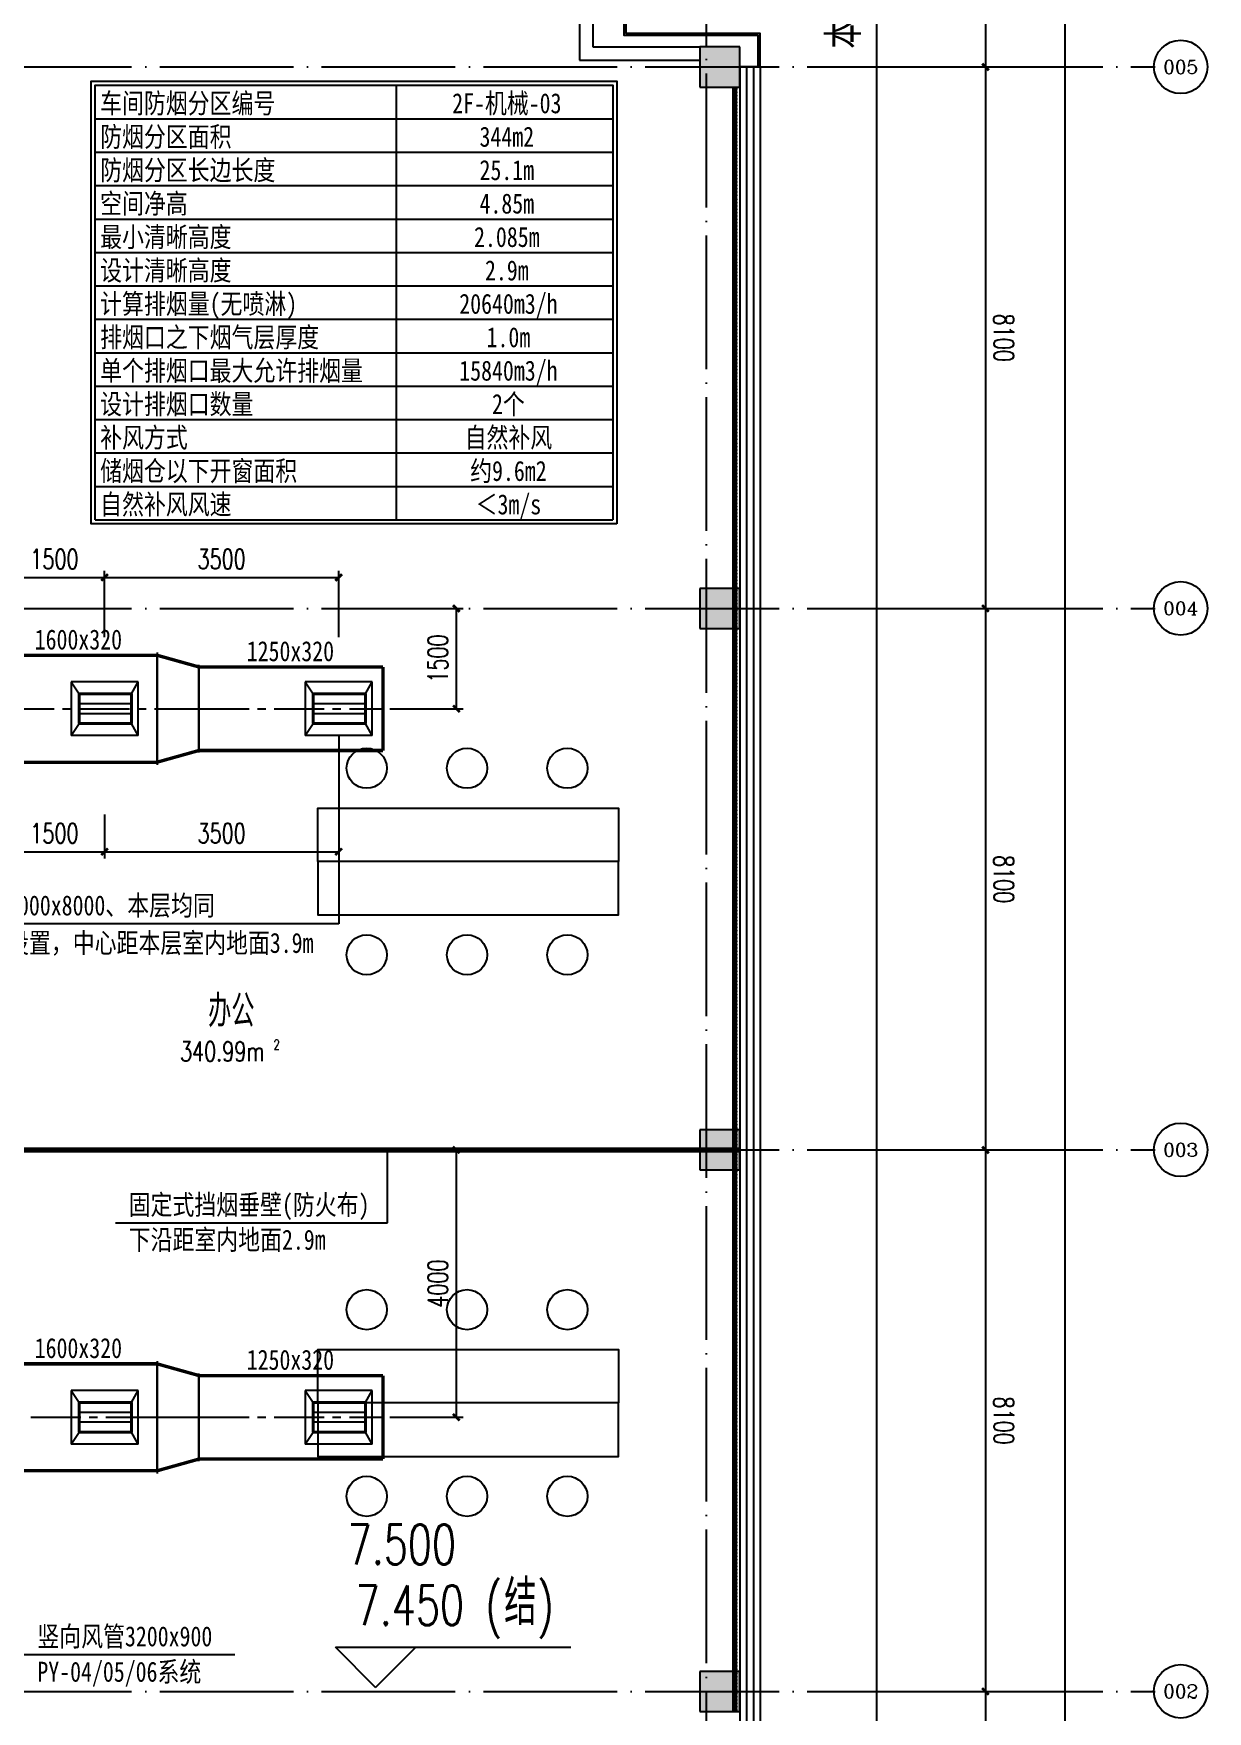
# Model space of a CAD drawing. Extents: x -555607 to 460190, y 498714 to 1664455.
# Drawn here: x -78916 to -61365, y 749620 to 774720 of the extents above; entities that cross this region are included whole.
import ezdxf
from ezdxf.enums import TextEntityAlignment as Align

# ---------------------------------------------------------------- set-up
doc = ezdxf.new("R2010")
doc.units = 0
doc.header["$LTSCALE"] = 1000
doc.header["$MEASUREMENT"] = 0
doc.linetypes.add('CENTER2', pattern=[1.125, 0.75, -0.125, 0.125, -0.125])
doc.linetypes.add('DOTE', pattern=[2.42, 2, -0.2, 0.02, -0.2])
doc.layers.get('Defpoints').update_dxf_attribs({"color": 210})
for name, color, linetype in [('A-AXIS-D', 1, 'Continuous'), ('A-AXIS-DOTE', 14, 'DOTE'), ('A-CURTAIN', 134, 'Continuous'), ('A-HRAIL', 250, 'Continuous'), ('A-WC', 223, 'Continuous'), ('AS-COLN', 6, 'Continuous'), ('AS-WALL', 40, 'Continuous'), ('CURTWALL', 4, 'Continuous'), ('DUCT-暖通风中心线', 5, 'CENTER2'), ('DUCT-暖通风法兰', 2, 'Continuous'), ('DUCT-暖通风管', 7, 'Continuous'), ('DUCT-暖通风管端线', 2, 'Continuous'), ('PUB_HATCH', 8, 'Continuous'), ('TH_DIM', 3, 'Continuous'), ('建-房间', 7, 'Continuous'), ('建-标高', 3, 'Continuous'), ('暖通', 7, 'Continuous')]:
    doc.layers.add(name, color=color, linetype=linetype)
doc.styles.add('-黑体', font='simhei.ttf', dxfattribs={"width": 0.8})
doc.styles.add('_TCH_AXIS', font='COMPLEX', dxfattribs={"bigfont": 'GBCBIG'})
doc.styles.add('_TCH_DIM_T3', font='SIMPLEX', dxfattribs={"width": 0.705882, "bigfont": 'GBCBIG'})
doc.styles.add('A-AREA', font='SIMPLEX', dxfattribs={"bigfont": 'GBCBIG'})
doc.styles.add('A-DIM_T3', font='SIMPLEX', dxfattribs={"width": 0.705882, "bigfont": 'GBCBIG'})
doc.styles.add('A-STANDARD', font='SIMPLEX', dxfattribs={"bigfont": 'GBCBIG'})
doc.styles.get("Standard").update_dxf_attribs({"font": 'gbenor.shx', "bigfont": 'gbcbig.shx'})
doc.styles.add('图框宋体', font='', dxfattribs={"width": 0.75})
doc.styles.get('图框宋体').set_extended_font_data('SimSun')
doc.linetypes.add('字母', pattern='A,12.7,-5.08,["挡烟垂壁",Standard,S=2.54,R=0,X=-2.54,Y=-1.27],-5.08', length=22.86)
doc.dimstyles.new('_TCH_ARCH&&100', dxfattribs={"dimtxt": 297.5, "dimasz": 100, "dimexe": 100, "dimexo": 100, "dimgap": 126.25, "dimtad": 1, "dimdec": 0, "dimzin": 0, "dimdsep": 46, "dimtxsty": '_TCH_DIM_T3', "dimblk": 'ARCHTICK', "dimcen": 0.09, "dimclrt": 7, "dimazin": 2, "dimtfac": 1, "dimtdec": 0, "dimtix": 1, "dimtmove": 2, "dimatfit": 3, "dimfxl": 100, "dimtolj": 1, "dimtzin": 0, "dimarcsym": 0})
doc.dimstyles.new('_TCH_ARCH&&150', dxfattribs={"dimtxt": 446.25, "dimasz": 150, "dimexe": 375, "dimexo": 450, "dimgap": 150, "dimtad": 1, "dimdec": 0, "dimzin": 0, "dimdsep": 46, "dimtxsty": '_TCH_DIM_T3', "dimblk": 'ARCHTICK', "dimcen": 0.09, "dimclrt": 7, "dimazin": 2, "dimtfac": 1, "dimtdec": 0, "dimtix": 1, "dimtmove": 2, "dimatfit": 3, "dimfxl": 1, "dimtolj": 1, "dimtzin": 0, "dimarcsym": 0})
doc.dimstyles.new('A-DIM&&100', dxfattribs={"dimtxt": 297.5, "dimasz": 100, "dimexe": 100, "dimexo": 100, "dimgap": 126.25, "dimtad": 1, "dimdec": 0, "dimzin": 0, "dimdsep": 46, "dimtxsty": 'A-DIM_T3', "dimblk": 'ARCHTICK', "dimcen": 0.09, "dimclrt": 7, "dimazin": 2, "dimtfac": 1, "dimtdec": 0, "dimtix": 1, "dimtmove": 2, "dimatfit": 3, "dimfxl": 1, "dimtolj": 1, "dimtzin": 0, "dimarcsym": 0})

# ---------------------------------------------------------------- blocks, each defined once
blk = doc.blocks.new('G$CD2F2ECAD')
at = {"layer": 'A-WC', "color": 250}
for points in [[(0, 0), (0, 800), (4500, 800), (4500, 0)], [(0, 0), (0, -800), (4500, -800), (4500, 0)]]:
    blk.add_lwpolyline(points, close=True, dxfattribs=at)
for centre in [(733, 1396), (2233, 1396), (3733, 1396), (733, -1396), (2233, -1396), (3733, -1396)]:
    blk.add_circle(centre, 300, dxfattribs=at)
blk = doc.blocks.new('_ArchTick')
at = {"color": 0, "linetype": 'ByBlock', "const_width": 0.4}
blk.add_lwpolyline([(-0.5, -0.5), (0.5, 0.5)], dxfattribs=at)
blk = doc.blocks.new('*D168')
at = {"layer": 'A-AXIS-D', "color": 0, "lineweight": -2, "transparency": 16777216}
for p, q in [((-65371, 832520), (-63395, 832520)), ((-63495, 832520), (-63495, 741120)), ((-65371, 741120), (-63395, 741120))]:
    blk.add_line(p, q, dxfattribs=at)
at = {"layer": 'Defpoints', "color": 0, "transparency": 16777216}
for p in [(-65471, 832520), (-65471, 741120), (-63495, 741120)]:
    blk.add_point(p, dxfattribs=at)
at = {"layer": 'A-AXIS-D', "color": 0, "lineweight": -2, "transparency": 16777216, "xscale": 100, "yscale": 100, "zscale": 100}
for p, rotation in [((-63495, 832520), 90), ((-63495, 741120), 270)]:
    blk.add_blockref('_ArchTick', p, dxfattribs=dict(at, rotation=rotation))
at = {"layer": 'A-AXIS-D', "color": 7, "transparency": 16777216, "insert": (-63220, 786820), "char_height": 297.5, "attachment_point": 5, "rotation": 270, "style": '_TCH_DIM_T3'}
blk.add_mtext('\\A1;91400', dxfattribs=at)
blk = doc.blocks.new('*D194')
at = {"layer": 'A-AXIS-D', "color": 0, "lineweight": -2, "transparency": 16777216}
for p, q in [((-65371, 778720), (-64584, 778720)), ((-64684, 778720), (-64684, 774220)), ((-65371, 774220), (-64584, 774220))]:
    blk.add_line(p, q, dxfattribs=at)
at = {"layer": 'Defpoints', "color": 0, "transparency": 16777216}
for p in [(-65471, 778720), (-65471, 774220), (-64684, 774220)]:
    blk.add_point(p, dxfattribs=at)
at = {"layer": 'A-AXIS-D', "color": 0, "lineweight": -2, "transparency": 16777216, "xscale": 100, "yscale": 100, "zscale": 100}
for p, rotation in [((-64684, 778720), 90), ((-64684, 774220), 270)]:
    blk.add_blockref('_ArchTick', p, dxfattribs=dict(at, rotation=rotation))
at = {"layer": 'A-AXIS-D', "color": 7, "transparency": 16777216, "insert": (-64409, 776470), "char_height": 297.5, "attachment_point": 5, "rotation": 270, "style": 'A-DIM_T3'}
blk.add_mtext('\\A1;4500', dxfattribs=at)
blk = doc.blocks.new('*D195')
at = {"layer": 'A-AXIS-D', "color": 0, "lineweight": -2, "transparency": 16777216}
for p, q in [((-65371, 774220), (-64584, 774220)), ((-64684, 774220), (-64684, 766120)), ((-65371, 766120), (-64584, 766120))]:
    blk.add_line(p, q, dxfattribs=at)
at = {"layer": 'Defpoints', "color": 0, "transparency": 16777216}
for p in [(-65471, 774220), (-65471, 766120), (-64684, 766120)]:
    blk.add_point(p, dxfattribs=at)
at = {"layer": 'A-AXIS-D', "color": 0, "lineweight": -2, "transparency": 16777216, "xscale": 100, "yscale": 100, "zscale": 100}
for p, rotation in [((-64684, 774220), 90), ((-64684, 766120), 270)]:
    blk.add_blockref('_ArchTick', p, dxfattribs=dict(at, rotation=rotation))
at = {"layer": 'A-AXIS-D', "color": 7, "transparency": 16777216, "insert": (-64409, 770170), "char_height": 297.5, "attachment_point": 5, "rotation": 270, "style": 'A-DIM_T3'}
blk.add_mtext('\\A1;8100', dxfattribs=at)
blk = doc.blocks.new('*D196')
at = {"layer": 'A-AXIS-D', "color": 0, "lineweight": -2, "transparency": 16777216}
for p, q in [((-65371, 766120), (-64584, 766120)), ((-64684, 766120), (-64684, 758020)), ((-65371, 758020), (-64584, 758020))]:
    blk.add_line(p, q, dxfattribs=at)
at = {"layer": 'Defpoints', "color": 0, "transparency": 16777216}
for p in [(-65471, 766120), (-65471, 758020), (-64684, 758020)]:
    blk.add_point(p, dxfattribs=at)
at = {"layer": 'A-AXIS-D', "color": 0, "lineweight": -2, "transparency": 16777216, "xscale": 100, "yscale": 100, "zscale": 100}
for p, rotation in [((-64684, 766120), 90), ((-64684, 758020), 270)]:
    blk.add_blockref('_ArchTick', p, dxfattribs=dict(at, rotation=rotation))
at = {"layer": 'A-AXIS-D', "color": 7, "transparency": 16777216, "insert": (-64409, 762070), "char_height": 297.5, "attachment_point": 5, "rotation": 270, "style": 'A-DIM_T3'}
blk.add_mtext('\\A1;8100', dxfattribs=at)
blk = doc.blocks.new('*D197')
at = {"layer": 'A-AXIS-D', "color": 0, "lineweight": -2, "transparency": 16777216}
for p, q in [((-65371, 758020), (-64584, 758020)), ((-64684, 758020), (-64684, 749920)), ((-65371, 749920), (-64584, 749920))]:
    blk.add_line(p, q, dxfattribs=at)
at = {"layer": 'Defpoints', "color": 0, "transparency": 16777216}
for p in [(-65471, 758020), (-65471, 749920), (-64684, 749920)]:
    blk.add_point(p, dxfattribs=at)
at = {"layer": 'A-AXIS-D', "color": 0, "lineweight": -2, "transparency": 16777216, "xscale": 100, "yscale": 100, "zscale": 100}
for p, rotation in [((-64684, 758020), 90), ((-64684, 749920), 270)]:
    blk.add_blockref('_ArchTick', p, dxfattribs=dict(at, rotation=rotation))
at = {"layer": 'A-AXIS-D', "color": 7, "transparency": 16777216, "insert": (-64409, 753970), "char_height": 297.5, "attachment_point": 5, "rotation": 270, "style": 'A-DIM_T3'}
blk.add_mtext('\\A1;8100', dxfattribs=at)
blk = doc.blocks.new('*D198')
at = {"layer": 'A-AXIS-D', "color": 0, "lineweight": -2, "transparency": 16777216}
for p, q in [((-65371, 749920), (-64584, 749920)), ((-64684, 749920), (-64684, 741820)), ((-65371, 741820), (-64584, 741820))]:
    blk.add_line(p, q, dxfattribs=at)
at = {"layer": 'Defpoints', "color": 0, "transparency": 16777216}
for p in [(-65471, 749920), (-65471, 741820), (-64684, 741820)]:
    blk.add_point(p, dxfattribs=at)
at = {"layer": 'A-AXIS-D', "color": 0, "lineweight": -2, "transparency": 16777216, "xscale": 100, "yscale": 100, "zscale": 100}
for p, rotation in [((-64684, 749920), 90), ((-64684, 741820), 270)]:
    blk.add_blockref('_ArchTick', p, dxfattribs=dict(at, rotation=rotation))
at = {"layer": 'A-AXIS-D', "color": 7, "transparency": 16777216, "insert": (-64409, 745870), "char_height": 297.5, "attachment_point": 5, "rotation": 270, "style": 'A-DIM_T3'}
blk.add_mtext('\\A1;8100', dxfattribs=at)
blk = doc.blocks.new('99平面图例外参$0$$LinePat$圆环')
for points in [[(0, 150), (300, 150)], [(0, 0), (300, 0)], [(0, -150), (300, -150)]]:
    blk.add_lwpolyline(points)
at = {"color": 0}
blk.add_circle((150, 0), 150, dxfattribs=at)
blk = doc.blocks.new('$风口$00000108')
for p, q in [((-250, 135), (-190, 75)), ((-250, -135), (-250, 135)), ((250, 135), (200, 75)), ((250, 135), (250, -135)), ((200, 25), (-190, 25)), ((-250, -135), (-190, -75)), ((200, -25), (-190, -25)), ((200, -75), (250, -135)), ((250, -135), (-250, -135))]:
    blk.add_line(p, q)
at = {"linetype": 'Continuous'}
blk.add_line((250, 135), (-250, 135), dxfattribs=at)
at = {"lineweight": 40}
for p, q in [((-190, 75), (200, 75)), ((-190, -75), (-190, 75)), ((200, 75), (200, -75)), ((-190, -75), (200, -75))]:
    blk.add_line(p, q, dxfattribs=at)
blk = doc.blocks.new('*D552')
at = {"layer": 'Defpoints', "color": 0, "transparency": 16777216}
for p in [(-77854, 766584), (-79354, 765588), (-77854, 765588)]:
    blk.add_point(p, dxfattribs=at)
at = {"layer": 'TH_DIM', "color": 0, "lineweight": -2, "transparency": 16777216}
for p, q in [((-79354, 765688), (-79354, 766684)), ((-79354, 766584), (-77854, 766584)), ((-77854, 765688), (-77854, 766684))]:
    blk.add_line(p, q, dxfattribs=at)
at = {"layer": 'TH_DIM', "color": 0, "lineweight": -2, "transparency": 16777216, "xscale": 100, "yscale": 100, "zscale": 100, "rotation": 180}
blk.add_blockref('_ArchTick', (-79354, 766584), dxfattribs=at)
at = {"layer": 'TH_DIM', "color": 0, "lineweight": -2, "transparency": 16777216, "xscale": 100, "yscale": 100, "zscale": 100}
blk.add_blockref('_ArchTick', (-77854, 766584), dxfattribs=at)
at = {"layer": 'TH_DIM', "color": 7, "transparency": 16777216, "insert": (-78604, 766859), "char_height": 297.5, "attachment_point": 5, "style": '_TCH_DIM_T3'}
blk.add_mtext('\\A1;1500', dxfattribs=at)
blk = doc.blocks.new('*D553')
at = {"layer": 'Defpoints', "color": 0, "transparency": 16777216}
for p in [(-74354, 766584), (-77854, 765588), (-74354, 765588)]:
    blk.add_point(p, dxfattribs=at)
at = {"layer": 'TH_DIM', "color": 0, "lineweight": -2, "transparency": 16777216}
for p, q in [((-77854, 765688), (-77854, 766684)), ((-77854, 766584), (-74354, 766584)), ((-74354, 765688), (-74354, 766684))]:
    blk.add_line(p, q, dxfattribs=at)
at = {"layer": 'TH_DIM', "color": 0, "lineweight": -2, "transparency": 16777216, "xscale": 100, "yscale": 100, "zscale": 100, "rotation": 180}
blk.add_blockref('_ArchTick', (-77854, 766584), dxfattribs=at)
at = {"layer": 'TH_DIM', "color": 0, "lineweight": -2, "transparency": 16777216, "xscale": 100, "yscale": 100, "zscale": 100}
blk.add_blockref('_ArchTick', (-74354, 766584), dxfattribs=at)
at = {"layer": 'TH_DIM', "color": 7, "transparency": 16777216, "insert": (-76104, 766859), "char_height": 297.5, "attachment_point": 5, "style": '_TCH_DIM_T3'}
blk.add_mtext('\\A1;3500', dxfattribs=at)
blk = doc.blocks.new('*D561')
at = {"layer": 'Defpoints', "color": 0, "transparency": 16777216}
for p in [(-73690, 758020), (-72595, 758020), (-73690, 754020)]:
    blk.add_point(p, dxfattribs=at)
at = {"layer": 'TH_DIM', "color": 0, "lineweight": -2, "transparency": 16777216}
for p, q in [((-73590, 758020), (-72495, 758020)), ((-72595, 754020), (-72595, 758020)), ((-73590, 754020), (-72495, 754020))]:
    blk.add_line(p, q, dxfattribs=at)
at = {"layer": 'TH_DIM', "color": 0, "lineweight": -2, "transparency": 16777216, "xscale": 100, "yscale": 100, "zscale": 100}
for p, rotation in [((-72595, 758020), 90), ((-72595, 754020), 270)]:
    blk.add_blockref('_ArchTick', p, dxfattribs=dict(at, rotation=rotation))
at = {"layer": 'TH_DIM', "color": 7, "transparency": 16777216, "insert": (-72870, 756020), "char_height": 297.5, "attachment_point": 5, "rotation": 90, "style": '_TCH_DIM_T3'}
blk.add_mtext('\\A1;4000', dxfattribs=at)
blk = doc.blocks.new('*D562')
at = {"layer": 'Defpoints', "color": 0, "transparency": 16777216}
for p in [(-79354, 763137), (-77854, 763137), (-77854, 762481)]:
    blk.add_point(p, dxfattribs=at)
at = {"layer": 'TH_DIM', "color": 0, "lineweight": -2, "transparency": 16777216}
for p, q in [((-79354, 763037), (-79354, 762381)), ((-77854, 763037), (-77854, 762381)), ((-79354, 762481), (-77854, 762481))]:
    blk.add_line(p, q, dxfattribs=at)
at = {"layer": 'TH_DIM', "color": 0, "lineweight": -2, "transparency": 16777216, "xscale": 100, "yscale": 100, "zscale": 100, "rotation": 180}
blk.add_blockref('_ArchTick', (-79354, 762481), dxfattribs=at)
at = {"layer": 'TH_DIM', "color": 0, "lineweight": -2, "transparency": 16777216, "xscale": 100, "yscale": 100, "zscale": 100}
blk.add_blockref('_ArchTick', (-77854, 762481), dxfattribs=at)
at = {"layer": 'TH_DIM', "color": 7, "transparency": 16777216, "insert": (-78604, 762756), "char_height": 297.5, "attachment_point": 5, "style": '_TCH_DIM_T3'}
blk.add_mtext('\\A1;1500', dxfattribs=at)
blk = doc.blocks.new('*D563')
at = {"layer": 'Defpoints', "color": 0, "transparency": 16777216}
for p in [(-77854, 763137), (-74354, 763137), (-74354, 762481)]:
    blk.add_point(p, dxfattribs=at)
at = {"layer": 'TH_DIM', "color": 0, "lineweight": -2, "transparency": 16777216}
for p, q in [((-77854, 763037), (-77854, 762381)), ((-74354, 763037), (-74354, 762381)), ((-77854, 762481), (-74354, 762481))]:
    blk.add_line(p, q, dxfattribs=at)
at = {"layer": 'TH_DIM', "color": 0, "lineweight": -2, "transparency": 16777216, "xscale": 100, "yscale": 100, "zscale": 100, "rotation": 180}
blk.add_blockref('_ArchTick', (-77854, 762481), dxfattribs=at)
at = {"layer": 'TH_DIM', "color": 0, "lineweight": -2, "transparency": 16777216, "xscale": 100, "yscale": 100, "zscale": 100}
blk.add_blockref('_ArchTick', (-74354, 762481), dxfattribs=at)
at = {"layer": 'TH_DIM', "color": 7, "transparency": 16777216, "insert": (-76104, 762756), "char_height": 297.5, "attachment_point": 5, "style": '_TCH_DIM_T3'}
blk.add_mtext('\\A1;3500', dxfattribs=at)
blk = doc.blocks.new('*D564')
at = {"layer": 'Defpoints', "color": 0, "transparency": 16777216}
for p in [(-73690, 766120), (-72595, 766120), (-73690, 764620)]:
    blk.add_point(p, dxfattribs=at)
at = {"layer": 'TH_DIM', "color": 0, "lineweight": -2, "transparency": 16777216}
for p, q in [((-73590, 766120), (-72495, 766120)), ((-72595, 764620), (-72595, 766120)), ((-73590, 764620), (-72495, 764620))]:
    blk.add_line(p, q, dxfattribs=at)
at = {"layer": 'TH_DIM', "color": 0, "lineweight": -2, "transparency": 16777216, "xscale": 100, "yscale": 100, "zscale": 100}
for p, rotation in [((-72595, 766120), 90), ((-72595, 764620), 270)]:
    blk.add_blockref('_ArchTick', p, dxfattribs=dict(at, rotation=rotation))
at = {"layer": 'TH_DIM', "color": 7, "transparency": 16777216, "insert": (-72870, 765370), "char_height": 297.5, "attachment_point": 5, "rotation": 90, "style": '_TCH_DIM_T3'}
blk.add_mtext('\\A1;1500', dxfattribs=at)
blk = doc.blocks.new('*D606')
at = {"layer": 'Defpoints', "color": 0, "transparency": 16777216}
for p in [(-68054, 818570), (-66307, 818570), (-68054, 741820)]:
    blk.add_point(p, dxfattribs=at)
at = {"layer": 'TH_DIM', "color": 0, "lineweight": -2, "transparency": 16777216}
for p, q in [((-67604, 818570), (-65932, 818570)), ((-66307, 741820), (-66307, 818570)), ((-67604, 741820), (-65932, 741820))]:
    blk.add_line(p, q, dxfattribs=at)
at = {"layer": 'TH_DIM', "color": 0, "lineweight": -2, "transparency": 16777216, "xscale": 150, "yscale": 150, "zscale": 150}
for p, rotation in [((-66307, 818570), 90), ((-66307, 741820), 270)]:
    blk.add_blockref('_ArchTick', p, dxfattribs=dict(at, rotation=rotation))
at = {"layer": 'TH_DIM', "color": 7, "transparency": 16777216, "insert": (-66755, 780195), "char_height": 446.25, "attachment_point": 5, "rotation": 90, "style": '图框宋体'}
blk.add_mtext('\\A1;本侧101轴至010轴储烟仓以下开窗(门)面积共计:9.6平方', dxfattribs=at)

msp = doc.modelspace()

# ---------------------------------------------------------------- hatches: boundary and pattern name
at = {"layer": 'PUB_HATCH'}
for points in [[(-68954.2, 773920), (-68354.2, 773920), (-68354.2, 774520), (-68954.2, 774520)], [(-68954.2, 765820), (-68354.2, 765820), (-68354.2, 766420), (-68954.2, 766420)], [(-68954.2, 757720), (-68354.2, 757720), (-68354.2, 758320), (-68954.2, 758320)], [(-68954.2, 749620), (-68354.2, 749620), (-68354.2, 750220), (-68954.2, 750220)]]:
    msp.add_hatch(color=256, dxfattribs=at).paths.add_polyline_path(points)

# ---------------------------------------------------------------- linework, layer by layer
at = {"layer": 'A-AXIS-D'}
for centre in [(-61764.9, 774221.1), (-61764.9, 766121.1), (-61764.9, 758021.1), (-61764.9, 749921.1)]:
    msp.add_circle(centre, 400, dxfattribs=at)
at = {"layer": 'A-AXIS-DOTE', "color": 250}
for p, q in [((-68854.2, 735820), (-68854.2, 841482.3)), ((-86710, 774220), (-62146.4, 774220)), ((-86710, 766120), (-62146.4, 766120)), ((-86710, 758020), (-62146.4, 758020)), ((-86710, 749920), (-62146.4, 749920))]:
    msp.add_line(p, q, dxfattribs=at)
at = {"layer": 'A-CURTAIN', "color": 8}
for points in [[(-68084.2, 774220), (-68084.2, 774690), (-70084.2, 774690), (-70084.2, 782750), (-68084.2, 782750), (-68084.2, 783220)], [(-68054.2, 774220), (-68054.2, 774720), (-70054.2, 774720), (-70054.2, 782720), (-68054.2, 782720), (-68054.2, 783220)]]:
    msp.add_lwpolyline(points, dxfattribs=at)
at = {"layer": 'AS-COLN', "color": 3}
for p, q in [((-68354.2, 774520), (-68954.2, 774520)), ((-68954.2, 774520), (-68954.2, 773920)), ((-68354.2, 773920), (-68354.2, 774520)), ((-68954.2, 773920), (-68354.2, 773920))]:
    msp.add_line(p, q, dxfattribs=at)
at = {"layer": 'AS-COLN'}
for p, q in [((-68354.2, 766420), (-68954.2, 766420)), ((-68954.2, 766420), (-68954.2, 765820)), ((-68354.2, 765820), (-68354.2, 766420)), ((-68954.2, 765820), (-68354.2, 765820)), ((-68354.2, 758320), (-68954.2, 758320)), ((-68954.2, 758320), (-68954.2, 757720)), ((-68354.2, 757720), (-68354.2, 758320)), ((-68954.2, 757720), (-68354.2, 757720)), ((-68354.2, 750220), (-68954.2, 750220)), ((-68954.2, 750220), (-68954.2, 749620)), ((-68354.2, 749620), (-68354.2, 750220)), ((-68954.2, 749620), (-68354.2, 749620))]:
    msp.add_line(p, q, dxfattribs=at)
at = {"layer": 'AS-WALL'}
for p, q in [((-70754.2, 783120), (-70754.2, 774320)), ((-70554.2, 782920), (-70554.2, 774520)), ((-70554.2, 774520), (-68954.2, 774520)), ((-68954.2, 774520), (-68954.2, 774320)), ((-70754.2, 774320), (-68954.2, 774320))]:
    msp.add_line(p, q, dxfattribs=at)
at = {"layer": 'CURTWALL', "color": 8}
for p, q in [((-68354.2, 774220), (-68354.2, 741820)), ((-68054.2, 774220), (-68354.2, 774220)), ((-68254.2, 774220), (-68254.2, 741820)), ((-68154.2, 774220), (-68154.2, 741820)), ((-68054.2, 774220), (-68054.2, 741820))]:
    msp.add_line(p, q, dxfattribs=at)
at = {"layer": 'DUCT-暖通风中心线'}
for p, q in [((-80484, 764620), (-77070, 764620)), ((-77069.8, 764620), (-76444.8, 764620)), ((-76444.6, 764620), (-73690, 764620)), ((-80084, 754020), (-77070, 754020)), ((-77069.8, 754020), (-76444.8, 754020)), ((-76444.6, 754020), (-73690, 754020))]:
    msp.add_line(p, q, dxfattribs=at)
at = {"layer": 'DUCT-暖通风法兰'}
for p, q in [((-77069.9, 765460), (-77069.9, 763780)), ((-76444.7, 763965), (-76444.7, 765275)), ((-77069.9, 754860), (-77069.9, 753180)), ((-76444.7, 753365), (-76444.7, 754675))]:
    msp.add_line(p, q, dxfattribs=at)
at = {"layer": 'DUCT-暖通风管', "const_width": 50}
for points in [[(-77070, 765420), (-80484, 765420)], [(-77069.8, 765420), (-76444.8, 765245)], [(-73690, 765245), (-76444.6, 765245)], [(-73690, 763995), (-73690, 765245)], [(-80484, 763820), (-77070, 763820)], [(-77069.8, 763820), (-76444.8, 763995)], [(-76444.6, 763995), (-73690, 763995)], [(-77070, 754820), (-80084, 754820)], [(-77069.8, 754820), (-76444.8, 754645)], [(-73690, 754645), (-76444.6, 754645)], [(-73690, 753395), (-73690, 754645)], [(-77069.8, 753220), (-76444.8, 753395)], [(-76444.6, 753395), (-73690, 753395)], [(-80084, 753220), (-77070, 753220)]]:
    msp.add_lwpolyline(points, dxfattribs=at)
at = {"layer": 'DUCT-暖通风管端线'}
for p, q in [((-77070, 763820), (-77070, 765420)), ((-77069.8, 765420), (-77069.8, 763820)), ((-76444.8, 763995), (-76444.8, 765245)), ((-76444.6, 765245), (-76444.6, 763995)), ((-77070, 753220), (-77070, 754820)), ((-77069.8, 754820), (-77069.8, 753220)), ((-76444.8, 753395), (-76444.8, 754645)), ((-76444.6, 754645), (-76444.6, 753395))]:
    msp.add_line(p, q, dxfattribs=at)
at = {"layer": '建-标高', "color": 8}
for p, q in [((-73801.4, 749980), (-74401.4, 750580)), ((-74401.4, 750580), (-70881.4, 750580)), ((-73801.4, 749980), (-73201.4, 750580))]:
    msp.add_line(p, q, dxfattribs=at)
at = {"layer": '暖通'}
for p, q in [((-73493.1, 773945.8), (-73493.1, 767445.8)), ((-77993.1, 773445.8), (-70252.8, 773445.8)), ((-77993.1, 772945.8), (-70252.8, 772945.8)), ((-77993.1, 772445.8), (-70252.8, 772445.8)), ((-77993.1, 771945.8), (-70252.8, 771945.8)), ((-77993.1, 771445.8), (-70252.8, 771445.8)), ((-77993.1, 770945.8), (-70252.8, 770945.8)), ((-77993.1, 770445.8), (-70252.8, 770445.8)), ((-77993.1, 769945.8), (-70252.8, 769945.8)), ((-77993.1, 769445.8), (-70252.8, 769445.8)), ((-77993.1, 768945.8), (-70252.8, 768945.8)), ((-77993.1, 768445.8), (-70252.8, 768445.8)), ((-77993.1, 767945.8), (-70252.8, 767945.8)), ((-77993.1, 767445.8), (-70252.8, 767445.8)), ((-77993.1, 767445.8), (-70252.8, 767445.8))]:
    msp.add_line(p, q, dxfattribs=at)
at = {"layer": '暖通', "color": 7}
for p, q in [((-74354.2, 764220), (-74354.2, 761403)), ((-74354.2, 761403), (-80722.6, 761403)), ((-73626.7, 756927.1), (-73626.7, 758020)), ((-77691.1, 756927.1), (-73626.7, 756927.1)), ((-79854.2, 750470), (-75906.3, 750470))]:
    msp.add_line(p, q, dxfattribs=at)
at = {"layer": '暖通'}
msp.add_lwpolyline([(-70192.8, 767385.8), (-78053.1, 767385.8), (-78053.1, 774005.8), (-70192.8, 774005.8)], close=True, dxfattribs=at)
msp.add_lwpolyline([(-77993.1, 767445.8), (-77993.1, 773945.8), (-70252.8, 773945.8), (-70252.8, 767445.8)], dxfattribs=at)
at = {"layer": '暖通', "color": 2, "linetype": '字母', "ltscale": 0.05, "const_width": 80}
msp.add_lwpolyline([(-68354.2, 758020), (-83754.2, 758020)], dxfattribs=at)

# ---------------------------------------------------------------- block references
at = {"color": 250}
for p in [(-74668.2, 762334.3), (-74668.2, 754234.3)]:
    msp.add_blockref('G$CD2F2ECAD', p, dxfattribs=at)
at = {"layer": 'A-HRAIL', "color": 250, "xscale": 0.1666666666555562, "yscale": 0.1666666666555562, "zscale": 0.1666666666555562, "rotation": 90}
for p in [(-68429.2, 773870), (-68429.2, 773820), (-68429.2, 773770), (-68429.2, 773720), (-68429.2, 773670), (-68429.2, 773620), (-68429.2, 773570), (-68429.2, 773520), (-68429.2, 773470), (-68429.2, 773420), (-68429.2, 773370), (-68429.2, 773320), (-68429.2, 773270), (-68429.2, 773220), (-68429.2, 773170), (-68429.2, 773120), (-68429.2, 773070), (-68429.2, 773020), (-68429.2, 772970), (-68429.2, 772920), (-68429.2, 772870), (-68429.2, 772820), (-68429.2, 772770), (-68429.2, 772720), (-68429.2, 772670), (-68429.2, 772620), (-68429.2, 772570), (-68429.2, 772520), (-68429.2, 772470), (-68429.2, 772420), (-68429.2, 772370), (-68429.2, 772320), (-68429.2, 772270), (-68429.2, 772220), (-68429.2, 772170), (-68429.2, 772120), (-68429.2, 772070), (-68429.2, 772020), (-68429.2, 771970), (-68429.2, 771920), (-68429.2, 771870), (-68429.2, 771820), (-68429.2, 771770), (-68429.2, 771720), (-68429.2, 771670), (-68429.2, 771620), (-68429.2, 771570), (-68429.2, 771520), (-68429.2, 771470), (-68429.2, 771420), (-68429.2, 771370), (-68429.2, 771320), (-68429.2, 771270), (-68429.2, 771220), (-68429.2, 771170), (-68429.2, 771120), (-68429.2, 771070), (-68429.2, 771020), (-68429.2, 770970), (-68429.2, 770920), (-68429.2, 770870), (-68429.2, 770820), (-68429.2, 770770), (-68429.2, 770720), (-68429.2, 770670), (-68429.2, 770620), (-68429.2, 770570), (-68429.2, 770520), (-68429.2, 770470), (-68429.2, 770420), (-68429.2, 770370), (-68429.2, 770320), (-68429.2, 770270), (-68429.2, 770220), (-68429.2, 770170), (-68429.2, 770120), (-68429.2, 770070), (-68429.2, 770020), (-68429.2, 769970), (-68429.2, 769920), (-68429.2, 769870), (-68429.2, 769820), (-68429.2, 769770), (-68429.2, 769720), (-68429.2, 769670), (-68429.2, 769620), (-68429.2, 769570), (-68429.2, 769520), (-68429.2, 769470), (-68429.2, 769420), (-68429.2, 769370), (-68429.2, 769320), (-68429.2, 769270), (-68429.2, 769220), (-68429.2, 769170), (-68429.2, 769120), (-68429.2, 769070), (-68429.2, 769020), (-68429.2, 768970), (-68429.2, 768920), (-68429.2, 768870), (-68429.2, 768820), (-68429.2, 768770), (-68429.2, 768720), (-68429.2, 768670), (-68429.2, 768620), (-68429.2, 768570), (-68429.2, 768520), (-68429.2, 768470), (-68429.2, 768420), (-68429.2, 768370), (-68429.2, 768320), (-68429.2, 768270), (-68429.2, 768220), (-68429.2, 768170), (-68429.2, 768120), (-68429.2, 768070), (-68429.2, 768020), (-68429.2, 767970), (-68429.2, 767920), (-68429.2, 767870), (-68429.2, 767820), (-68429.2, 767770), (-68429.2, 767720), (-68429.2, 767670), (-68429.2, 767620), (-68429.2, 767570), (-68429.2, 767520), (-68429.2, 767470), (-68429.2, 767420), (-68429.2, 767370), (-68429.2, 767320), (-68429.2, 767270), (-68429.2, 767220), (-68429.2, 767170), (-68429.2, 767120), (-68429.2, 767070), (-68429.2, 767020), (-68429.2, 766970), (-68429.2, 766920), (-68429.2, 766870), (-68429.2, 766820), (-68429.2, 766770), (-68429.2, 766720), (-68429.2, 766670), (-68429.2, 766620), (-68429.2, 766570), (-68429.2, 766520), (-68429.2, 766470), (-68429.2, 766420), (-68429.2, 766370), (-68429.2, 766320), (-68429.2, 766270), (-68429.2, 766220), (-68429.2, 766170), (-68429.2, 766120), (-68429.2, 766070), (-68429.2, 766020), (-68429.2, 765970), (-68429.2, 765920), (-68429.2, 765870), (-68429.2, 765820), (-68429.2, 765770), (-68429.2, 765720), (-68429.2, 765670), (-68429.2, 765620), (-68429.2, 765570), (-68429.2, 765520), (-68429.2, 765470), (-68429.2, 765420), (-68429.2, 765370), (-68429.2, 765320), (-68429.2, 765270), (-68429.2, 765220), (-68429.2, 765170), (-68429.2, 765120), (-68429.2, 765070), (-68429.2, 765020), (-68429.2, 764970), (-68429.2, 764920), (-68429.2, 764870), (-68429.2, 764820), (-68429.2, 764770), (-68429.2, 764720), (-68429.2, 764670), (-68429.2, 764620), (-68429.2, 764570), (-68429.2, 764520), (-68429.2, 764470), (-68429.2, 764420), (-68429.2, 764370), (-68429.2, 764320), (-68429.2, 764270), (-68429.2, 764220), (-68429.2, 764170), (-68429.2, 764120), (-68429.2, 764070), (-68429.2, 764020), (-68429.2, 763970), (-68429.2, 763920), (-68429.2, 763870), (-68429.2, 763820), (-68429.2, 763770), (-68429.2, 763720), (-68429.2, 763670), (-68429.2, 763620), (-68429.2, 763570), (-68429.2, 763520), (-68429.2, 763470), (-68429.2, 763420), (-68429.2, 763370), (-68429.2, 763320), (-68429.2, 763270), (-68429.2, 763220), (-68429.2, 763170), (-68429.2, 763120), (-68429.2, 763070), (-68429.2, 763020), (-68429.2, 762970), (-68429.2, 762920), (-68429.2, 762870), (-68429.2, 762820), (-68429.2, 762770), (-68429.2, 762720), (-68429.2, 762670), (-68429.2, 762620), (-68429.2, 762570), (-68429.2, 762520), (-68429.2, 762470), (-68429.2, 762420), (-68429.2, 762370), (-68429.2, 762320), (-68429.2, 762270), (-68429.2, 762220), (-68429.2, 762170), (-68429.2, 762120), (-68429.2, 762070), (-68429.2, 762020), (-68429.2, 761970), (-68429.2, 761920), (-68429.2, 761870), (-68429.2, 761820), (-68429.2, 761770), (-68429.2, 761720), (-68429.2, 761670), (-68429.2, 761620), (-68429.2, 761570), (-68429.2, 761520), (-68429.2, 761470), (-68429.2, 761420), (-68429.2, 761370), (-68429.2, 761320), (-68429.2, 761270), (-68429.2, 761220), (-68429.2, 761170), (-68429.2, 761120), (-68429.2, 761070), (-68429.2, 761020), (-68429.2, 760970), (-68429.2, 760920), (-68429.2, 760870), (-68429.2, 760820), (-68429.2, 760770), (-68429.2, 760720), (-68429.2, 760670), (-68429.2, 760620), (-68429.2, 760570), (-68429.2, 760520), (-68429.2, 760470), (-68429.2, 760420), (-68429.2, 760370), (-68429.2, 760320), (-68429.2, 760270), (-68429.2, 760220), (-68429.2, 760170), (-68429.2, 760120), (-68429.2, 760070), (-68429.2, 760020), (-68429.2, 759970), (-68429.2, 759920), (-68429.2, 759870), (-68429.2, 759820), (-68429.2, 759770), (-68429.2, 759720), (-68429.2, 759670), (-68429.2, 759620), (-68429.2, 759570), (-68429.2, 759520), (-68429.2, 759470), (-68429.2, 759420), (-68429.2, 759370), (-68429.2, 759320), (-68429.2, 759270), (-68429.2, 759220), (-68429.2, 759170), (-68429.2, 759120), (-68429.2, 759070), (-68429.2, 759020), (-68429.2, 758970), (-68429.2, 758920), (-68429.2, 758870), (-68429.2, 758820), (-68429.2, 758770), (-68429.2, 758720), (-68429.2, 758670), (-68429.2, 758620), (-68429.2, 758570), (-68429.2, 758520), (-68429.2, 758470), (-68429.2, 758420), (-68429.2, 758370), (-68429.2, 758320), (-68429.2, 758270), (-68429.2, 758220), (-68429.2, 758170), (-68429.2, 758120), (-68429.2, 758070), (-68429.2, 758020), (-68429.2, 757970), (-68429.2, 757920), (-68429.2, 757870), (-68429.2, 757820), (-68429.2, 757770), (-68429.2, 757720), (-68429.2, 757670), (-68429.2, 757620), (-68429.2, 757570), (-68429.2, 757520), (-68429.2, 757470), (-68429.2, 757420), (-68429.2, 757370), (-68429.2, 757320), (-68429.2, 757270), (-68429.2, 757220), (-68429.2, 757170), (-68429.2, 757120), (-68429.2, 757070), (-68429.2, 757020), (-68429.2, 756970), (-68429.2, 756920), (-68429.2, 756870), (-68429.2, 756820), (-68429.2, 756770), (-68429.2, 756720), (-68429.2, 756670), (-68429.2, 756620), (-68429.2, 756570), (-68429.2, 756520), (-68429.2, 756470), (-68429.2, 756420), (-68429.2, 756370), (-68429.2, 756320), (-68429.2, 756270), (-68429.2, 756220), (-68429.2, 756170), (-68429.2, 756120), (-68429.2, 756070), (-68429.2, 756020), (-68429.2, 755970), (-68429.2, 755920), (-68429.2, 755870), (-68429.2, 755820), (-68429.2, 755770), (-68429.2, 755720), (-68429.2, 755670), (-68429.2, 755620), (-68429.2, 755570), (-68429.2, 755520), (-68429.2, 755470), (-68429.2, 755420), (-68429.2, 755370), (-68429.2, 755320), (-68429.2, 755270), (-68429.2, 755220), (-68429.2, 755170), (-68429.2, 755120), (-68429.2, 755070), (-68429.2, 755020), (-68429.2, 754970), (-68429.2, 754920), (-68429.2, 754870), (-68429.2, 754820), (-68429.2, 754770), (-68429.2, 754720), (-68429.2, 754670), (-68429.2, 754620), (-68429.2, 754570), (-68429.2, 754520), (-68429.2, 754470), (-68429.2, 754420), (-68429.2, 754370), (-68429.2, 754320), (-68429.2, 754270), (-68429.2, 754220), (-68429.2, 754170), (-68429.2, 754120), (-68429.2, 754070), (-68429.2, 754020), (-68429.2, 753970), (-68429.2, 753920), (-68429.2, 753870), (-68429.2, 753820), (-68429.2, 753770), (-68429.2, 753720), (-68429.2, 753670), (-68429.2, 753620), (-68429.2, 753570), (-68429.2, 753520), (-68429.2, 753470), (-68429.2, 753420), (-68429.2, 753370), (-68429.2, 753320), (-68429.2, 753270), (-68429.2, 753220), (-68429.2, 753170), (-68429.2, 753120), (-68429.2, 753070), (-68429.2, 753020), (-68429.2, 752970), (-68429.2, 752920), (-68429.2, 752870), (-68429.2, 752820), (-68429.2, 752770), (-68429.2, 752720), (-68429.2, 752670), (-68429.2, 752620), (-68429.2, 752570), (-68429.2, 752520), (-68429.2, 752470), (-68429.2, 752420), (-68429.2, 752370), (-68429.2, 752320), (-68429.2, 752270), (-68429.2, 752220), (-68429.2, 752170), (-68429.2, 752120), (-68429.2, 752070), (-68429.2, 752020), (-68429.2, 751970), (-68429.2, 751920), (-68429.2, 751870), (-68429.2, 751820), (-68429.2, 751770), (-68429.2, 751720), (-68429.2, 751670), (-68429.2, 751620), (-68429.2, 751570), (-68429.2, 751520), (-68429.2, 751470), (-68429.2, 751420), (-68429.2, 751370), (-68429.2, 751320), (-68429.2, 751270), (-68429.2, 751220), (-68429.2, 751170), (-68429.2, 751120), (-68429.2, 751070), (-68429.2, 751020), (-68429.2, 750970), (-68429.2, 750920), (-68429.2, 750870), (-68429.2, 750820), (-68429.2, 750770), (-68429.2, 750720), (-68429.2, 750670), (-68429.2, 750620), (-68429.2, 750570), (-68429.2, 750520), (-68429.2, 750470), (-68429.2, 750420), (-68429.2, 750370), (-68429.2, 750320), (-68429.2, 750270), (-68429.2, 750220), (-68429.2, 750170), (-68429.2, 750120), (-68429.2, 750070), (-68429.2, 750020), (-68429.2, 749970), (-68429.2, 749920), (-68429.2, 749870), (-68429.2, 749820), (-68429.2, 749770), (-68429.2, 749720), (-68429.2, 749670), (-68429.2, 749620)]:
    msp.add_blockref('99平面图例外参$0$$LinePat$圆环', p, dxfattribs=at)
at = {"layer": '暖通', "color": 7, "xscale": -2, "yscale": 2.962962962962963, "rotation": 180}
for p in [(-77854.2, 764620), (-74354.2, 764620), (-77854.2, 754020), (-74354.2, 754020)]:
    msp.add_blockref('$风口$00000108', p, dxfattribs=at)

# ---------------------------------------------------------------- texts
at = {"layer": 'A-AXIS-D', "color": 7, "style": '_TCH_AXIS'}
for s, height, p, p2 in [('005', 202.97, (-62025.9, 774119.6), (-61503.9, 774119.6)), ('004', 196.63, (-62027.1, 766022.8), (-61502.7, 766022.8)), ('003', 202.97, (-62025.9, 757919.6), (-61503.9, 757919.6)), ('002', 202.97, (-62025.9, 749819.6), (-61503.9, 749819.6))]:
    msp.add_text(s, height=height, dxfattribs=at).set_placement(p, p2, align=Align.FIT)
at = {"layer": '建-房间', "color": 8, "style": 'A-AREA'}
msp.add_text('办公', height=482.27, dxfattribs=at).set_placement((-76306.5, 759857.7))
at = {"layer": '建-房间', "color": 8, "style": 'A-AREA', "width": 0.705882}
for s, height, p in [('340.99m', 297.5, (-76725, 759345.9)), ('2', 148.8, (-75325, 759520.9))]:
    msp.add_text(s, height=height, dxfattribs=at).set_placement(p)
at = {"layer": '建-标高', "color": 8, "style": 'A-STANDARD', "width": 0.705882}
for s, p in [('7.500', (-74220, 751820)), ('7.450', (-74100, 750910)), ('(', (-72160, 750910)), (')', (-71388.5, 750910))]:
    msp.add_text(s, height=595, dxfattribs=at).set_placement(p)
at = {"layer": '建-标高', "color": 8, "style": 'A-STANDARD'}
msp.add_text('结', height=675.2, dxfattribs=at).set_placement((-71880, 750910))
at = {"layer": '暖通', "style": '-黑体', "width": 0.8}
for s, p in [('车间防烟分区编号', (-77920.5, 773527.6)), ('防烟分区面积', (-77920.5, 773027.6)), ('防烟分区长边长度', (-77920.5, 772527.6)), ('空间净高', (-77920.5, 772027.6)), ('最小清晰高度', (-77920.5, 771527.6)), ('设计清晰高度', (-77920.5, 771027.6)), ('计算排烟量(无喷淋)', (-77920.5, 770527.6)), ('排烟口之下烟气层厚度', (-77920.5, 770027.6)), ('单个排烟口最大允许排烟量', (-77920.5, 769527.6)), ('设计排烟口数量', (-77920.5, 769027.6)), ('补风方式', (-77920.5, 768527.6)), ('储烟仓以下开窗面积', (-77920.5, 768027.6)), ('自然补风风速', (-77920.5, 767527.6)), ('1600x320', (-78899.1, 765505.8, 20000)), ('1250x320', (-75729.1, 765330.8, 20000)), ('单层百叶1000x8000、本层均同', (-80621.7, 761528)), ('风管底部设置，中心距本层室内地面3.9m', (-80621.7, 760967.2)), ('固定式挡烟垂壁(防火布)', (-77493.7, 757050.9, 5000)), ('下沿距室内地面2.9m', (-77493.7, 756527.2, 5000)), ('1600x320', (-78899.1, 754905.8, 20000)), ('1250x320', (-75729.1, 754730.8, 20000)), ('竖向风管3200x900', (-78859.2, 750593.8, 5000)), ('PY-04/05/06系统', (-78859.2, 750063.8, 5000))]:
    msp.add_text(s, height=300, dxfattribs=at).set_placement(p)
for s, p in [('2F-机械-03', (-71840.2, 773527.6)), ('344m2', (-71840.2, 773027.6)), ('25.1m', (-71840.2, 772527.6)), ('4.85m', (-71840.2, 772027.6)), ('2.085m', (-71840.2, 771527.6)), ('2.9m', (-71840.2, 771027.6)), ('20640m3/h', (-71816.5, 770527.6)), ('1.0m', (-71816.5, 770027.6)), ('15840m3/h', (-71816.5, 769527.6)), ('2个', (-71816.5, 769027.6)), ('自然补风', (-71816.5, 768527.6))]:
    msp.add_text(s, height=300, dxfattribs=at).set_placement(p, align=Align.CENTER)
at = {"layer": '暖通', "color": 6, "style": '-黑体', "width": 0.8}
for s, p in [('约9.6m2', (-71816.5, 768027.6)), ('＜3m/s', (-71816.5, 767527.6))]:
    msp.add_text(s, height=300, dxfattribs=at).set_placement(p, align=Align.CENTER)

# ---------------------------------------------------------------- dimensions: what is measured, and where the dimension line sits
at = {"layer": 'A-AXIS-D'}
for base, p1, p2, text, dimstyle, picture, middle in [((-63494.5, 741120), (-65470.6, 832520), (-65470.6, 741120), '91400', '_TCH_ARCH&&100', '*D168', (-63219.5, 786820)), ((-64684.2, 774220), (-65470.6, 778720), (-65470.6, 774220), '4500', 'A-DIM&&100', '*D194', (-64409.2, 776470)), ((-64684.2, 766120), (-65470.6, 774220), (-65470.6, 766120), '8100', 'A-DIM&&100', '*D195', (-64409.2, 770170)), ((-64684.2, 758020), (-65470.6, 766120), (-65470.6, 758020), '8100', 'A-DIM&&100', '*D196', (-64409.2, 762070)), ((-64684.2, 749920), (-65470.6, 758020), (-65470.6, 749920), '8100', 'A-DIM&&100', '*D197', (-64409.2, 753970)), ((-64684.2, 741820), (-65470.6, 749920), (-65470.6, 741820), '8100', 'A-DIM&&100', '*D198', (-64409.2, 745870))]:
    dim = msp.add_linear_dim(base=base, p1=p1, p2=p2, angle=270, text=text, dimstyle=dimstyle, override={"dimgap": 0}, dxfattribs=at)
    dim.commit()
    dim.dimension.update_dxf_attribs({"geometry": picture, "text_midpoint": middle, "dimtype": 129, "text_rotation": 270})
at = {"layer": 'TH_DIM', "color": 7}
dim = msp.add_aligned_dim(p1=(-68054.2, 741820), p2=(-68054.2, 818570), distance=-1746.8, text='本侧101轴至010轴储烟仓以下开窗(门)面积共计:9.6平方', dimstyle='_TCH_ARCH&&150', override={"dimtxsty": '图框宋体'}, dxfattribs=at)
dim.commit()
dim.dimension.update_dxf_attribs({"geometry": '*D606', "text_midpoint": (-66755.3, 780195)})
for p1, p2, distance, text, picture, middle in [((-79354.2, 765587.6), (-77854.2, 765587.6), 996.4, '1500', '*D552', (-78604.2, 766859)), ((-77854.2, 765587.6), (-74354.2, 765587.6), 996.4, '3500', '*D553', (-76104.2, 766859)), ((-73690, 764620), (-73690, 766120), -1094.7, '1500', '*D564', (-72870.3, 765370)), ((-79354.2, 763137.3), (-77854.2, 763137.3), -656.7, '1500', '*D562', (-78604.2, 762755.6)), ((-77854.2, 763137.3), (-74354.2, 763137.3), -656.7, '3500', '*D563', (-76104.2, 762755.6)), ((-73690, 754020), (-73690, 758020), -1094.7, '4000', '*D561', (-72870.3, 756020))]:
    dim = msp.add_aligned_dim(p1=p1, p2=p2, distance=distance, text=text, dimstyle='_TCH_ARCH&&100', dxfattribs=at)
    dim.commit()
    dim.dimension.update_dxf_attribs({"geometry": picture, "text_midpoint": middle})

doc.saveas('drawing.dxf')
